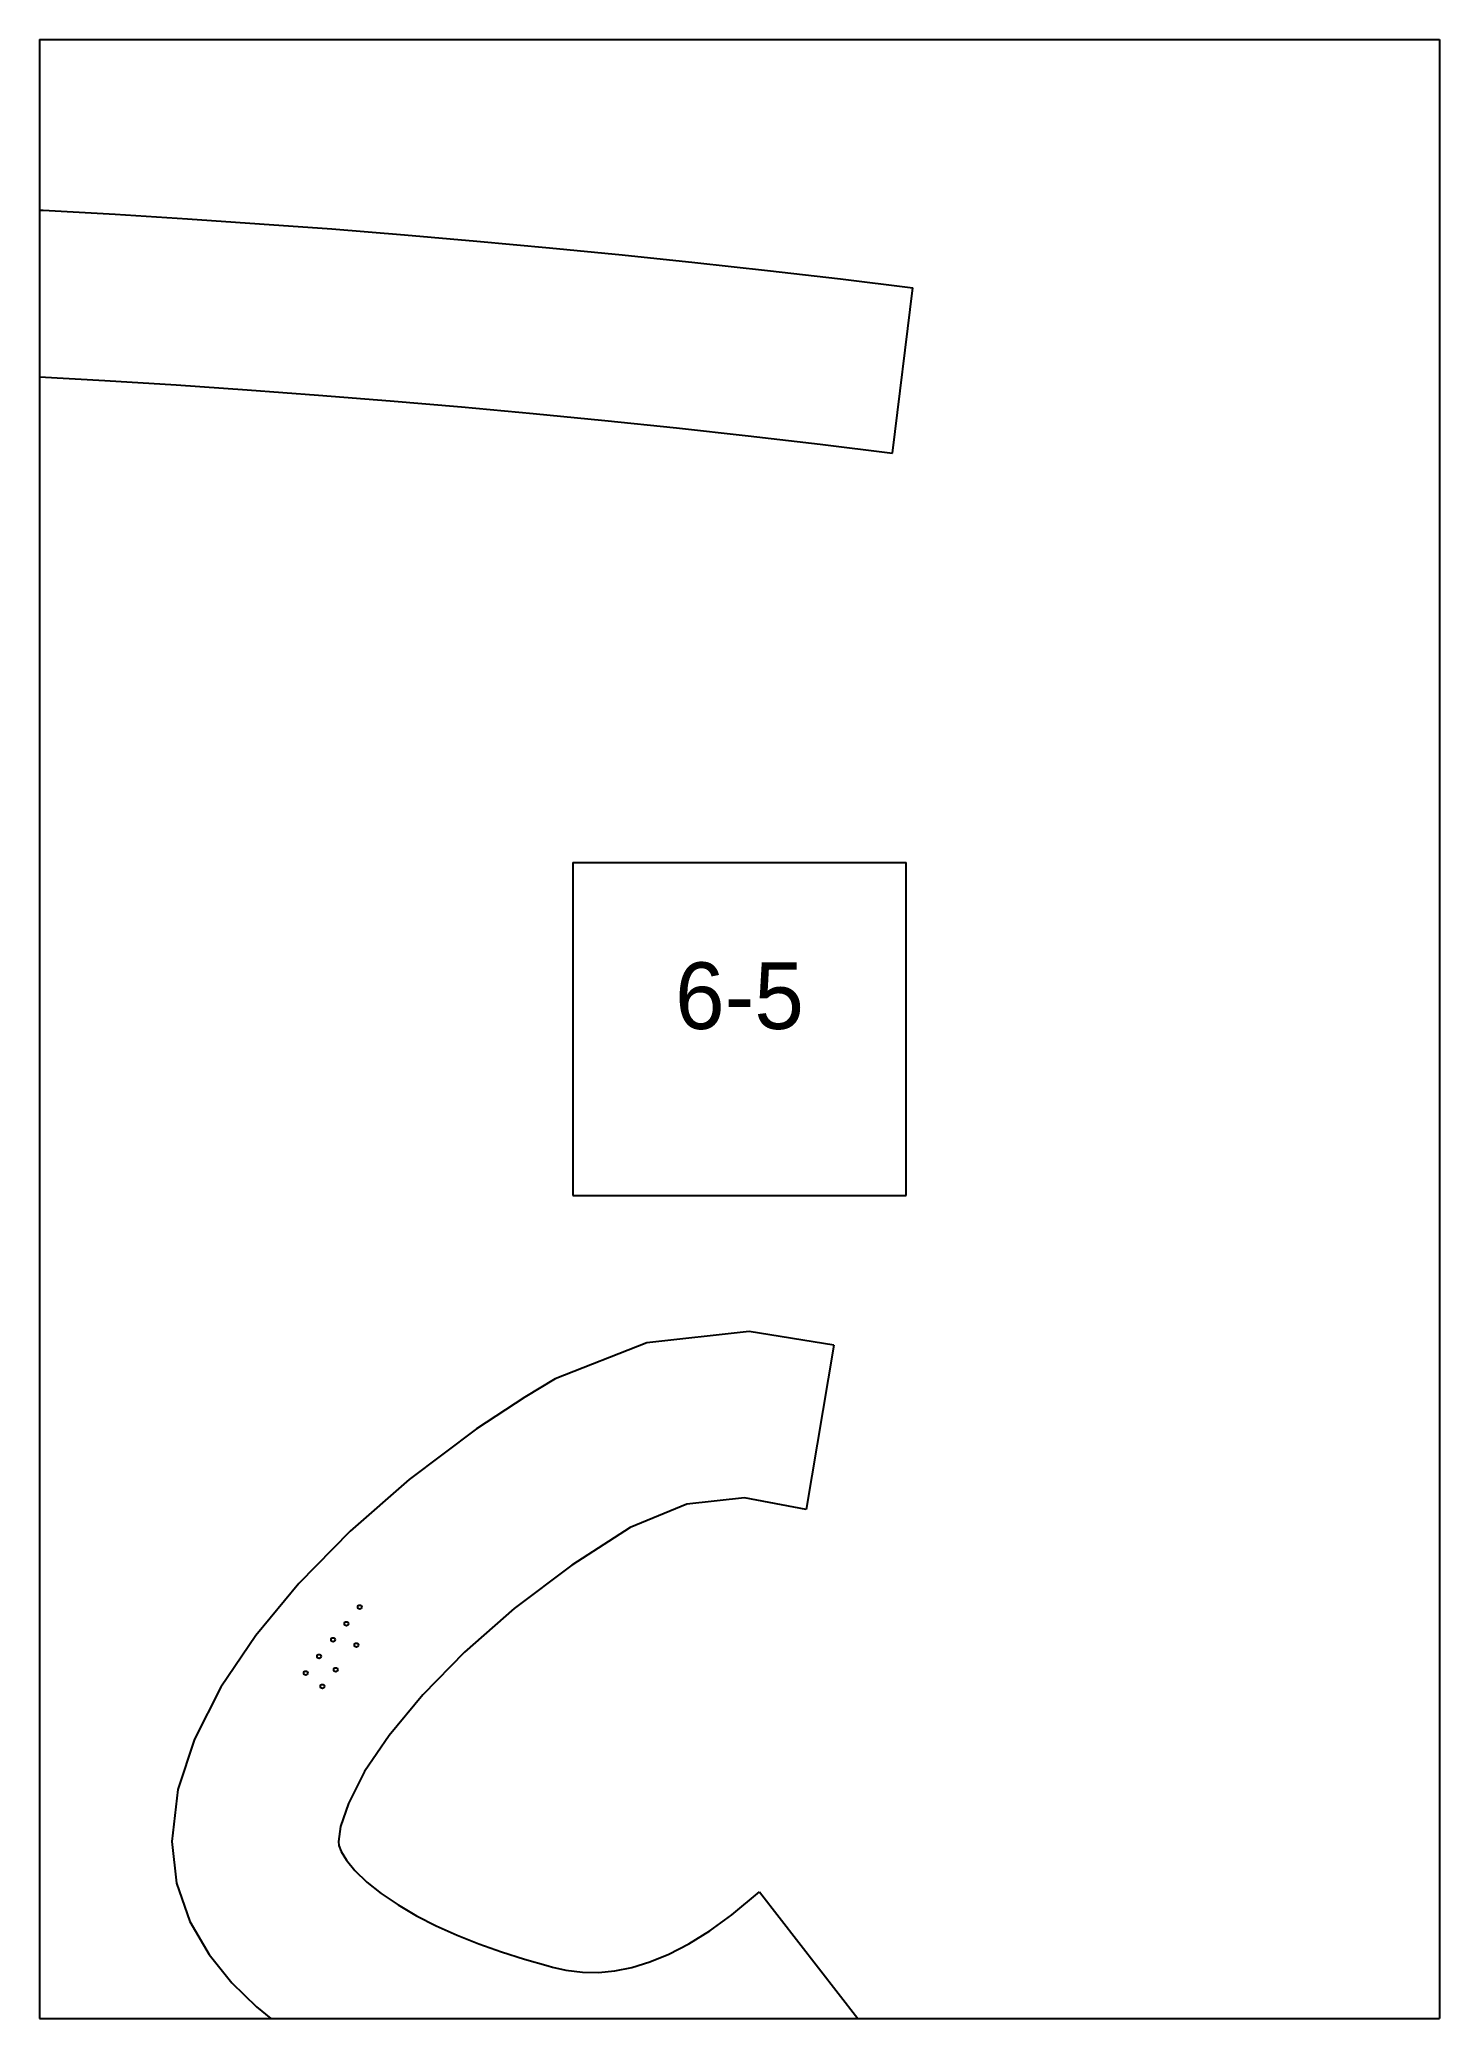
# Paper-space layout 'Plan 6-5' of a CAD drawing. Header units: metres, sheet in millimetres. Extents: x 0 to 210, y 0 to 297.
# The model-space entities are those that its viewports show. They can reach past a viewport. Long polylines and large blocks are cut down to what shows.
import ezdxf
from ezdxf.enums import TextEntityAlignment as Align

# ---------------------------------------------------------------- set-up
doc = ezdxf.new("R2010")
doc.units = ezdxf.units.M
for name, color, linetype in [('default', 7, 'Continuous'), ('mcircles', 7, 'Continuous'), ('TEXTLAYER', 7, 'Continuous'), ('VIEWPORTS', 7, 'Continuous')]:
    doc.layers.add(name, color=color, linetype=linetype)

msp = doc.modelspace()

# ---------------------------------------------------------------- linework, layer by layer
at = {"color": 9}
for p, q in [((840, -1188), (840, -1485)), ((840, -1188), (840, -1485)), ((1050, -1188), (1050, -1485)), ((630, -1485), (840, -1485)), ((630, -1485), (840, -1485)), ((840, -1485), (1050, -1485)), ((840, -1485), (840, -1782)), ((840, -1485), (1050, -1485)), ((840, -1485), (840, -1782)), ((1050, -1485), (1050, -1782)), ((920, -1608.5), (970, -1608.5)), ((920, -1608.5), (920, -1658.5)), ((970, -1658.5), (970, -1608.5)), ((920, -1658.5), (970, -1658.5)), ((630, -1782), (840, -1782)), ((630, -1782), (840, -1782)), ((840, -1782), (1050, -1782)), ((840, -1782), (840, -2079)), ((840, -1782), (1050, -1782)), ((840, -1782), (840, -2079)), ((1050, -1782), (1050, -2079))]:
    msp.add_line(p, q, dxfattribs=at)
at = {"layer": 'default', "color": 7, "linetype": 'Continuous'}
for p, q in [((829.71, -1510.08), (840.52, -1510.62)), ((840.52, -1510.62), (851.34, -1511.22)), ((851.34, -1511.22), (862.17, -1511.89)), ((862.17, -1511.89), (873, -1512.63)), ((873, -1512.63), (883.86, -1513.43)), ((883.86, -1513.43), (894.72, -1514.3)), ((894.72, -1514.3), (905.59, -1515.24)), ((905.59, -1515.24), (916.48, -1516.24)), ((916.48, -1516.24), (927.38, -1517.31)), ((927.38, -1517.31), (938.28, -1518.44)), ((938.28, -1518.44), (949.2, -1519.65)), ((949.2, -1519.65), (960.14, -1520.92)), ((960.14, -1520.92), (971.01, -1522.25)), ((967.96, -1547.07), (971.01, -1522.25)), ((828.47, -1535.05), (839.12, -1535.58)), ((839.12, -1535.58), (849.79, -1536.18)), ((849.79, -1536.18), (860.47, -1536.84)), ((860.47, -1536.84), (871.16, -1537.56)), ((871.16, -1537.56), (881.86, -1538.35)), ((881.86, -1538.35), (892.58, -1539.21)), ((892.58, -1539.21), (903.3, -1540.13)), ((903.3, -1540.13), (914.04, -1541.12)), ((914.04, -1541.12), (924.79, -1542.17)), ((924.79, -1542.17), (935.54, -1543.29)), ((935.54, -1543.29), (946.31, -1544.48)), ((946.31, -1544.48), (957.1, -1545.74)), ((957.1, -1545.74), (967.96, -1547.07)), ((931.08, -1680.59), (917.35, -1685.99)), ((946.45, -1678.89), (931.08, -1680.59)), ((959.16, -1680.94), (946.45, -1678.89)), ((959.16, -1680.94), (955, -1705.6)), ((917.35, -1685.99), (912.8, -1688.77)), ((912.8, -1688.77), (905.52, -1693.51)), ((905.52, -1693.51), (895.46, -1701.1)), ((895.46, -1701.1), (886.58, -1708.86)), ((945.74, -1703.88), (937.12, -1704.84)), ((955, -1705.6), (945.74, -1703.88)), ((937.12, -1704.84), (928.6, -1708.32)), ((886.58, -1708.86), (878.89, -1716.7)), ((926.19, -1709.88), (919.87, -1713.98)), ((928.6, -1708.32), (926.19, -1709.88)), ((919.87, -1713.98), (911.22, -1720.5)), ((878.89, -1716.7), (872.43, -1724.53)), ((911.22, -1720.5), (903.73, -1727.04)), ((872.43, -1724.53), (867.19, -1732.27)), ((903.73, -1727.04), (897.47, -1733.42)), ((867.19, -1732.27), (863.26, -1740.11)), ((897.47, -1733.42), (892.44, -1739.52)), ((863.26, -1740.11), (860.74, -1747.66)), ((892.44, -1739.52), (888.75, -1744.92)), ((888.75, -1744.92), (886.34, -1749.73)), ((860.74, -1747.66), (859.82, -1755.47)), ((886.34, -1749.73), (885.12, -1753.18)), ((885.12, -1753.18), (884.82, -1755.47)), ((859.82, -1755.47), (860.55, -1761.71)), ((884.82, -1755.47), (884.9, -1756.05)), ((884.9, -1756.05), (885.25, -1756.95)), ((885.25, -1756.95), (886.02, -1758.25)), ((886.02, -1758.25), (887.31, -1759.82)), ((887.31, -1759.82), (889.08, -1761.53)), ((860.55, -1761.71), (862.55, -1767.43)), ((889.08, -1761.53), (891.26, -1763.27)), ((891.26, -1763.27), (893.77, -1764.96)), ((943.86, -1766.44), (948.01, -1763)), ((948.01, -1763), (963.34, -1782.75)), ((893.77, -1764.96), (896.53, -1766.58)), ((896.53, -1766.58), (899.5, -1768.1)), ((940.56, -1768.83), (943.86, -1766.44)), ((862.55, -1767.43), (865.42, -1772.41)), ((899.5, -1768.1), (902.64, -1769.52)), ((902.64, -1769.52), (905.91, -1770.83)), ((937.4, -1770.79), (940.56, -1768.83)), ((865.42, -1772.41), (868.82, -1776.64)), ((905.91, -1770.83), (909.29, -1772.03)), ((909.29, -1772.03), (912.75, -1773.13)), ((931.55, -1773.52), (934.4, -1772.34)), ((934.4, -1772.34), (937.4, -1770.79)), ((912.75, -1773.13), (916.29, -1774.13)), ((916.29, -1774.13), (916.97, -1774.3)), ((916.97, -1774.3), (918.94, -1774.75)), ((918.94, -1774.75), (921.43, -1775.06)), ((921.43, -1775.06), (923.83, -1775.09)), ((923.83, -1775.09), (926.29, -1774.86)), ((926.29, -1774.86), (928.85, -1774.35)), ((928.85, -1774.35), (931.55, -1773.52)), ((868.82, -1776.64), (872.53, -1780.26)), ((872.53, -1780.26), (876.41, -1783.38)), ((876.41, -1783.38), (880.42, -1786.1)), ((959.17, -1786.2), (963.34, -1782.75))]:
    msp.add_line(p, q, dxfattribs=at)
at = {"layer": 'mcircles', "color": 7, "linetype": 'Continuous'}
for centre in [(886.02, -1722.76), (888.02, -1720.26), (884.02, -1725.16), (881.92, -1727.66), (887.52, -1725.96), (879.92, -1730.16), (884.42, -1729.66), (882.42, -1732.16)]:
    msp.add_circle(centre, 0.3, dxfattribs=at)

# ---------------------------------------------------------------- texts
at = {"layer": 'TEXTLAYER', "color": 1}
msp.add_text('6-5', height=10, dxfattribs=at).set_placement((945, -1633.5), align=Align.CENTER)

psp = doc.layouts.new('Plan 6-5')

# ---------------------------------------------------------------- viewports
at = {"layer": 'VIEWPORTS'}
psp.add_viewport(center=(105, 148.5), size=(210, 297), view_center_point=(945, -1633.5), view_height=297, dxfattribs=at)

doc.saveas('drawing.dxf')
